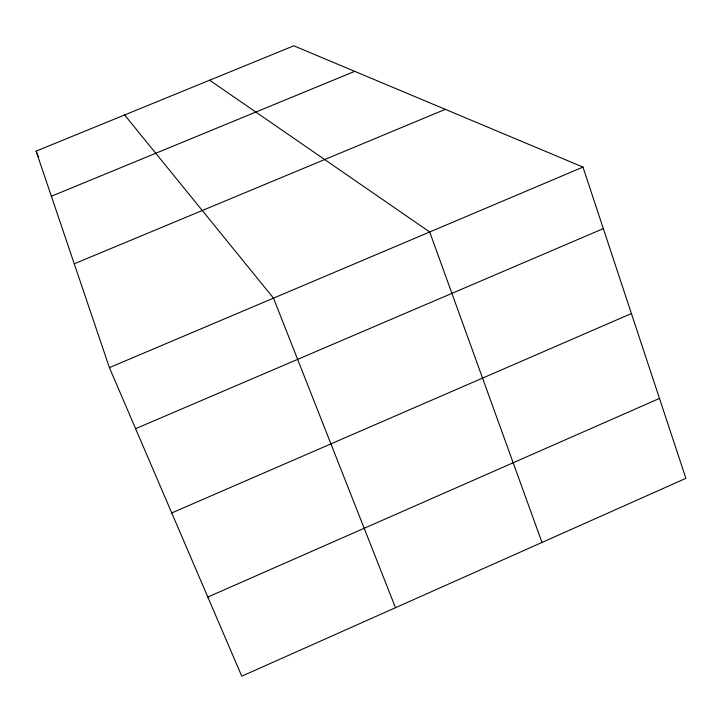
<?xml version="1.0" encoding="UTF-8"?>
<svg xmlns="http://www.w3.org/2000/svg" width="722" height="722" viewBox="0 0 722 722"><rect width="100%" height="100%" fill="white"/><g stroke="black" fill="none" stroke-linecap="round" stroke-linejoin="round"><path stroke-width="1.08" d="M207.819 597.049L659.475 398.418M171.737 512.936L631.407 313.547M135.601 428.688L603.33 228.603M109.41 367.624L582.988 167.089L685.9 478.343L241.762 676.189L109.41 367.624L36.1 151.133L293.8 45.811L582.988 167.089M74.258 263.81L445.275 109.338M51.379 196.258L354.719 71.352M209.642 80.205L429.707 231.997L541.987 542.457M124.617 114.951L273.494 298.141L395.494 607.716M36.1 151.133L38.735 157.333"/></g></svg>
